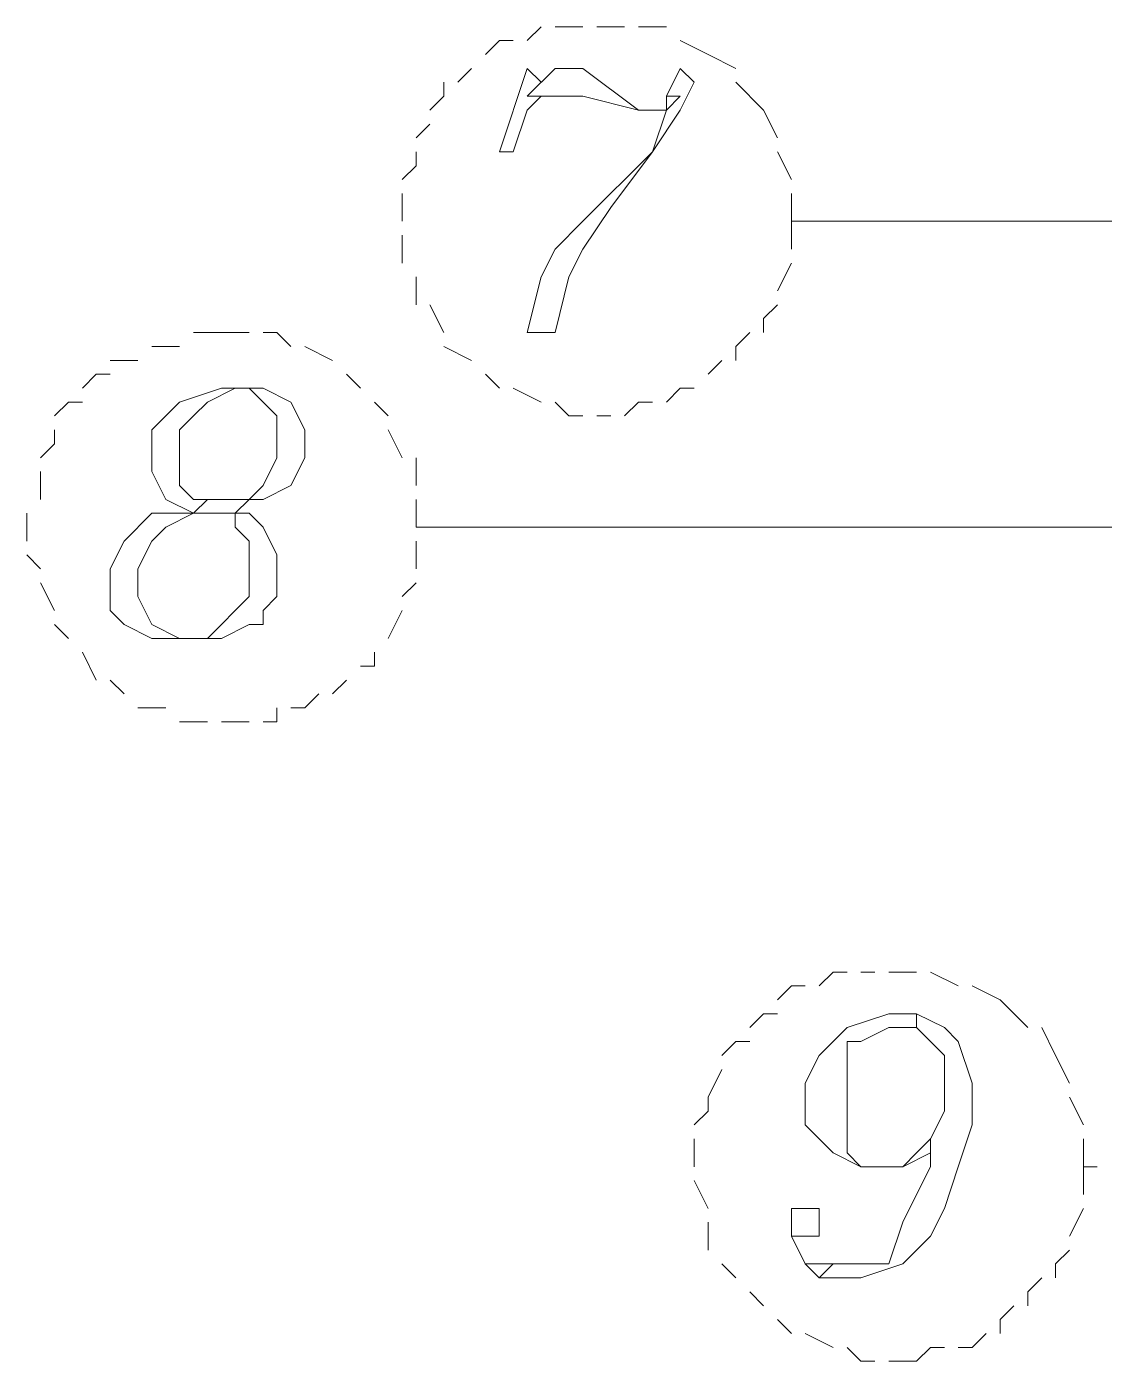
# Model space of a CAD drawing. Header units: inches. Extents: x 0.2 to 10.8, y 0.5 to 8.
# Drawn here: x 3.485 to 3.6142, y 4.6 to 4.76 of the extents above; entities that cross this region are included whole.
import ezdxf

# ---------------------------------------------------------------- set-up
doc = ezdxf.new("R2010")
doc.units = ezdxf.units.IN
doc.header["$MEASUREMENT"] = 0
doc.layers.add('PDF_Geometry', color=7, linetype='Continuous')

msp = doc.modelspace()

# ---------------------------------------------------------------- linework, layer by layer
at = {"layer": 'PDF_Geometry', "lineweight": 13}
for points in [[(3.54667, 4.76), (3.545, 4.75833)], [(3.55167, 4.76), (3.55, 4.76), (3.54833, 4.76)], [(3.55667, 4.76), (3.555, 4.76), (3.55333, 4.76)], [(3.56167, 4.76), (3.55833, 4.76)], [(3.54333, 4.75833), (3.54167, 4.75833), (3.54, 4.75667)], [(3.56667, 4.75667), (3.56333, 4.75833)], [(3.57, 4.755), (3.56667, 4.75667)], [(3.53833, 4.755), (3.53667, 4.75333)], [(3.545, 4.755), (3.54167, 4.745), (3.54333, 4.745), (3.545, 4.75), (3.54667, 4.75167), (3.55167, 4.75167), (3.545, 4.75167), (3.54667, 4.75333), (3.545, 4.755)], [(3.56333, 4.755), (3.56167, 4.75167), (3.56333, 4.75167), (3.56167, 4.75), (3.56, 4.745), (3.55167, 4.73667), (3.54833, 4.73333), (3.54667, 4.73), (3.545, 4.72333), (3.54833, 4.72333), (3.55, 4.73), (3.55167, 4.73333), (3.555, 4.73833), (3.56, 4.745), (3.56333, 4.75), (3.565, 4.75333), (3.56333, 4.755)], [(3.55167, 4.755), (3.54833, 4.755), (3.545, 4.75167), (3.55167, 4.75167), (3.55833, 4.75), (3.55833, 4.75), (3.55167, 4.755)], [(3.535, 4.75333), (3.535, 4.75167), (3.53333, 4.75)], [(3.57333, 4.75), (3.57, 4.75333)], [(3.56167, 4.75167), (3.56167, 4.75), (3.55833, 4.75), (3.55833, 4.75), (3.56167, 4.75), (3.56333, 4.75167), (3.56167, 4.75167)], [(3.575, 4.74667), (3.57333, 4.75)], [(3.53333, 4.74833), (3.53167, 4.74667)], [(3.53167, 4.745), (3.53167, 4.74333), (3.53, 4.74167)], [(3.57667, 4.74167), (3.575, 4.745)], [(3.53, 4.74), (3.53, 4.73667)], [(3.57667, 4.73667), (3.57667, 4.74)], [(3.57667, 4.73333), (3.57667, 4.73667)], [(3.57667, 4.73667), (3.57833, 4.73667)], [(3.53, 4.735), (3.53, 4.73167)], [(3.575, 4.72833), (3.57667, 4.73167)], [(3.53167, 4.73), (3.53167, 4.72667)], [(3.53333, 4.72667), (3.535, 4.72333)], [(3.57333, 4.72333), (3.57333, 4.725), (3.575, 4.72667)], [(3.50833, 4.72333), (3.505, 4.72333)], [(3.51167, 4.72333), (3.51, 4.72333), (3.50833, 4.72333)], [(3.51667, 4.72167), (3.515, 4.72333), (3.51333, 4.72333)], [(3.57, 4.72), (3.57, 4.72167), (3.57167, 4.72333)], [(3.50333, 4.72167), (3.50167, 4.72167), (3.5, 4.72167)], [(3.52167, 4.72), (3.51833, 4.72167)], [(3.535, 4.72167), (3.53833, 4.72)], [(3.49833, 4.72), (3.49667, 4.72), (3.495, 4.72)], [(3.56667, 4.71833), (3.56833, 4.72)], [(3.495, 4.71833), (3.49333, 4.71833), (3.49167, 4.71667)], [(3.525, 4.71667), (3.52333, 4.71833)], [(3.54, 4.71833), (3.54167, 4.71667)], [(3.51333, 4.71667), (3.50833, 4.71667), (3.50333, 4.715), (3.50333, 4.715), (3.50167, 4.71333), (3.5, 4.71167), (3.5, 4.70667), (3.50167, 4.70333), (3.50167, 4.70333), (3.505, 4.70167), (3.50667, 4.70333), (3.505, 4.70333), (3.50333, 4.705), (3.50333, 4.71167), (3.505, 4.71333), (3.50667, 4.715), (3.51, 4.71667), (3.51167, 4.71667), (3.51333, 4.71667)], [(3.51333, 4.71667), (3.51167, 4.71667), (3.51333, 4.715), (3.515, 4.71333), (3.515, 4.70833), (3.51333, 4.705), (3.51167, 4.70333), (3.51, 4.70333), (3.50833, 4.70333), (3.50667, 4.70333), (3.505, 4.70167), (3.50333, 4.70167), (3.50833, 4.70167), (3.51, 4.70167), (3.51, 4.7), (3.51167, 4.69833), (3.51167, 4.69167), (3.51, 4.69), (3.50833, 4.68833), (3.50667, 4.68667), (3.50333, 4.68667), (3.5, 4.68667), (3.50833, 4.68667), (3.51167, 4.68833), (3.51333, 4.68833), (3.51333, 4.69), (3.515, 4.69167), (3.515, 4.69667), (3.51333, 4.7), (3.51167, 4.70167), (3.51, 4.70167), (3.51, 4.70167), (3.51167, 4.70333), (3.51333, 4.70333), (3.51667, 4.705), (3.51833, 4.70833), (3.51833, 4.71167), (3.51667, 4.715), (3.51333, 4.71667)], [(3.54333, 4.71667), (3.54667, 4.715)], [(3.56167, 4.715), (3.56333, 4.71667), (3.565, 4.71667)], [(3.49167, 4.715), (3.49, 4.715), (3.48833, 4.71333)], [(3.52833, 4.71333), (3.52667, 4.715)], [(3.54833, 4.715), (3.55, 4.71333), (3.55167, 4.71333)], [(3.55667, 4.71333), (3.55833, 4.715), (3.56, 4.715)], [(3.55333, 4.71333), (3.555, 4.71333)], [(3.48833, 4.71167), (3.48833, 4.71), (3.48667, 4.70833)], [(3.53, 4.70833), (3.52833, 4.71167)], [(3.53167, 4.705), (3.53167, 4.70833)], [(3.48667, 4.70667), (3.48667, 4.70333)], [(3.53167, 4.7), (3.53167, 4.70333)], [(3.485, 4.70167), (3.485, 4.69833)], [(3.50333, 4.70167), (3.5, 4.70167), (3.49667, 4.69833), (3.495, 4.695), (3.495, 4.69), (3.49667, 4.68833), (3.5, 4.68667), (3.50333, 4.68667), (3.5, 4.68833), (3.5, 4.68833), (3.49833, 4.69167), (3.49833, 4.695), (3.5, 4.69833), (3.50167, 4.7), (3.505, 4.70167), (3.50667, 4.70167), (3.50833, 4.70167), (3.50333, 4.70167)], [(3.53167, 4.7), (3.65833, 4.7)], [(3.53167, 4.7), (3.53333, 4.7)], [(3.53167, 4.695), (3.53167, 4.69833)], [(3.485, 4.69667), (3.48667, 4.695)], [(3.48667, 4.69333), (3.48833, 4.69)], [(3.53, 4.69167), (3.53167, 4.69333)], [(3.52833, 4.68667), (3.53, 4.69)], [(3.48833, 4.68833), (3.49, 4.68667)], [(3.49167, 4.685), (3.49333, 4.68167)], [(3.525, 4.68333), (3.52667, 4.68333), (3.52667, 4.685)], [(3.495, 4.68167), (3.49667, 4.68)], [(3.52167, 4.68), (3.52333, 4.68167)], [(3.51667, 4.67833), (3.51833, 4.67833), (3.52, 4.68)], [(3.49833, 4.67833), (3.50167, 4.67833)], [(3.51333, 4.67667), (3.515, 4.67667), (3.515, 4.67833)], [(3.50333, 4.67667), (3.505, 4.67667), (3.50667, 4.67667)], [(3.50833, 4.67667), (3.51, 4.67667), (3.51167, 4.67667)], [(3.58333, 4.64667), (3.58167, 4.64667), (3.58, 4.645)], [(3.58667, 4.64667), (3.585, 4.64667)], [(3.59167, 4.64667), (3.59, 4.64667), (3.58833, 4.64667)], [(3.59667, 4.645), (3.59333, 4.64667)], [(3.57833, 4.645), (3.57667, 4.645), (3.575, 4.64333)], [(3.60167, 4.64333), (3.59833, 4.645)], [(3.605, 4.64), (3.60167, 4.64333)], [(3.575, 4.64167), (3.57333, 4.64167), (3.57167, 4.64)], [(3.59167, 4.64167), (3.58833, 4.64167), (3.58333, 4.64), (3.58, 4.63667), (3.57833, 4.63333), (3.57833, 4.62833), (3.58, 4.62667), (3.58167, 4.625), (3.585, 4.62333), (3.585, 4.62333), (3.58333, 4.625), (3.58333, 4.62833), (3.58333, 4.63333), (3.58333, 4.63833), (3.585, 4.63833), (3.58833, 4.64), (3.59167, 4.64), (3.59167, 4.64167)], [(3.59167, 4.64167), (3.59167, 4.64), (3.59333, 4.63833), (3.595, 4.63667), (3.595, 4.63), (3.59333, 4.62667), (3.59333, 4.62667), (3.59333, 4.62333), (3.59167, 4.62), (3.59, 4.61667), (3.58833, 4.61167), (3.585, 4.61167), (3.58167, 4.61167), (3.58, 4.61), (3.585, 4.61), (3.59, 4.61167), (3.59333, 4.615), (3.595, 4.61833), (3.59667, 4.62333), (3.59833, 4.62833), (3.59833, 4.63333), (3.59667, 4.63833), (3.595, 4.64), (3.59167, 4.64167)], [(3.60833, 4.63667), (3.60667, 4.64)], [(3.57167, 4.63833), (3.57, 4.63833), (3.56833, 4.63667)], [(3.61, 4.63333), (3.60833, 4.63667)], [(3.56833, 4.635), (3.56667, 4.63167)], [(3.56667, 4.63167), (3.56667, 4.63), (3.565, 4.62833)], [(3.61167, 4.62833), (3.61, 4.63167)], [(3.565, 4.62667), (3.565, 4.62333)], [(3.59333, 4.62667), (3.59167, 4.625), (3.59, 4.62333), (3.585, 4.62333), (3.585, 4.62333), (3.59, 4.62333), (3.59333, 4.625), (3.59333, 4.62667), (3.59333, 4.62667)], [(3.61167, 4.62333), (3.61167, 4.62667)], [(3.61167, 4.62), (3.61167, 4.62333)], [(3.61167, 4.62333), (3.61333, 4.62333)], [(3.565, 4.62167), (3.56667, 4.61833)], [(3.58, 4.61833), (3.57667, 4.61833), (3.57667, 4.615), (3.57833, 4.61167), (3.58, 4.61), (3.58167, 4.61167), (3.57833, 4.61167), (3.57667, 4.615), (3.58, 4.615), (3.58, 4.61833)], [(3.61, 4.615), (3.61167, 4.61833)], [(3.56667, 4.61667), (3.56667, 4.61333)], [(3.60833, 4.61), (3.60833, 4.61167), (3.61, 4.61333)], [(3.56833, 4.61167), (3.57, 4.61)], [(3.605, 4.60667), (3.605, 4.60833), (3.60667, 4.61)], [(3.57167, 4.60833), (3.57333, 4.60667)], [(3.60167, 4.60333), (3.60167, 4.605), (3.60333, 4.60667)], [(3.575, 4.605), (3.57667, 4.60333)], [(3.57833, 4.60333), (3.58167, 4.60167)], [(3.59667, 4.60167), (3.59833, 4.60167), (3.6, 4.60333)], [(3.58333, 4.60167), (3.585, 4.6), (3.58667, 4.6)], [(3.59167, 4.6), (3.59333, 4.60167), (3.595, 4.60167)], [(3.58833, 4.6), (3.59, 4.6), (3.59167, 4.6)]]:
    msp.add_lwpolyline(points, dxfattribs=at)
at = {"layer": 'PDF_Geometry', "lineweight": 9}
msp.add_lwpolyline([(3.57667, 4.73667), (3.86333, 4.73667)], dxfattribs=at)

doc.saveas('drawing.dxf')
